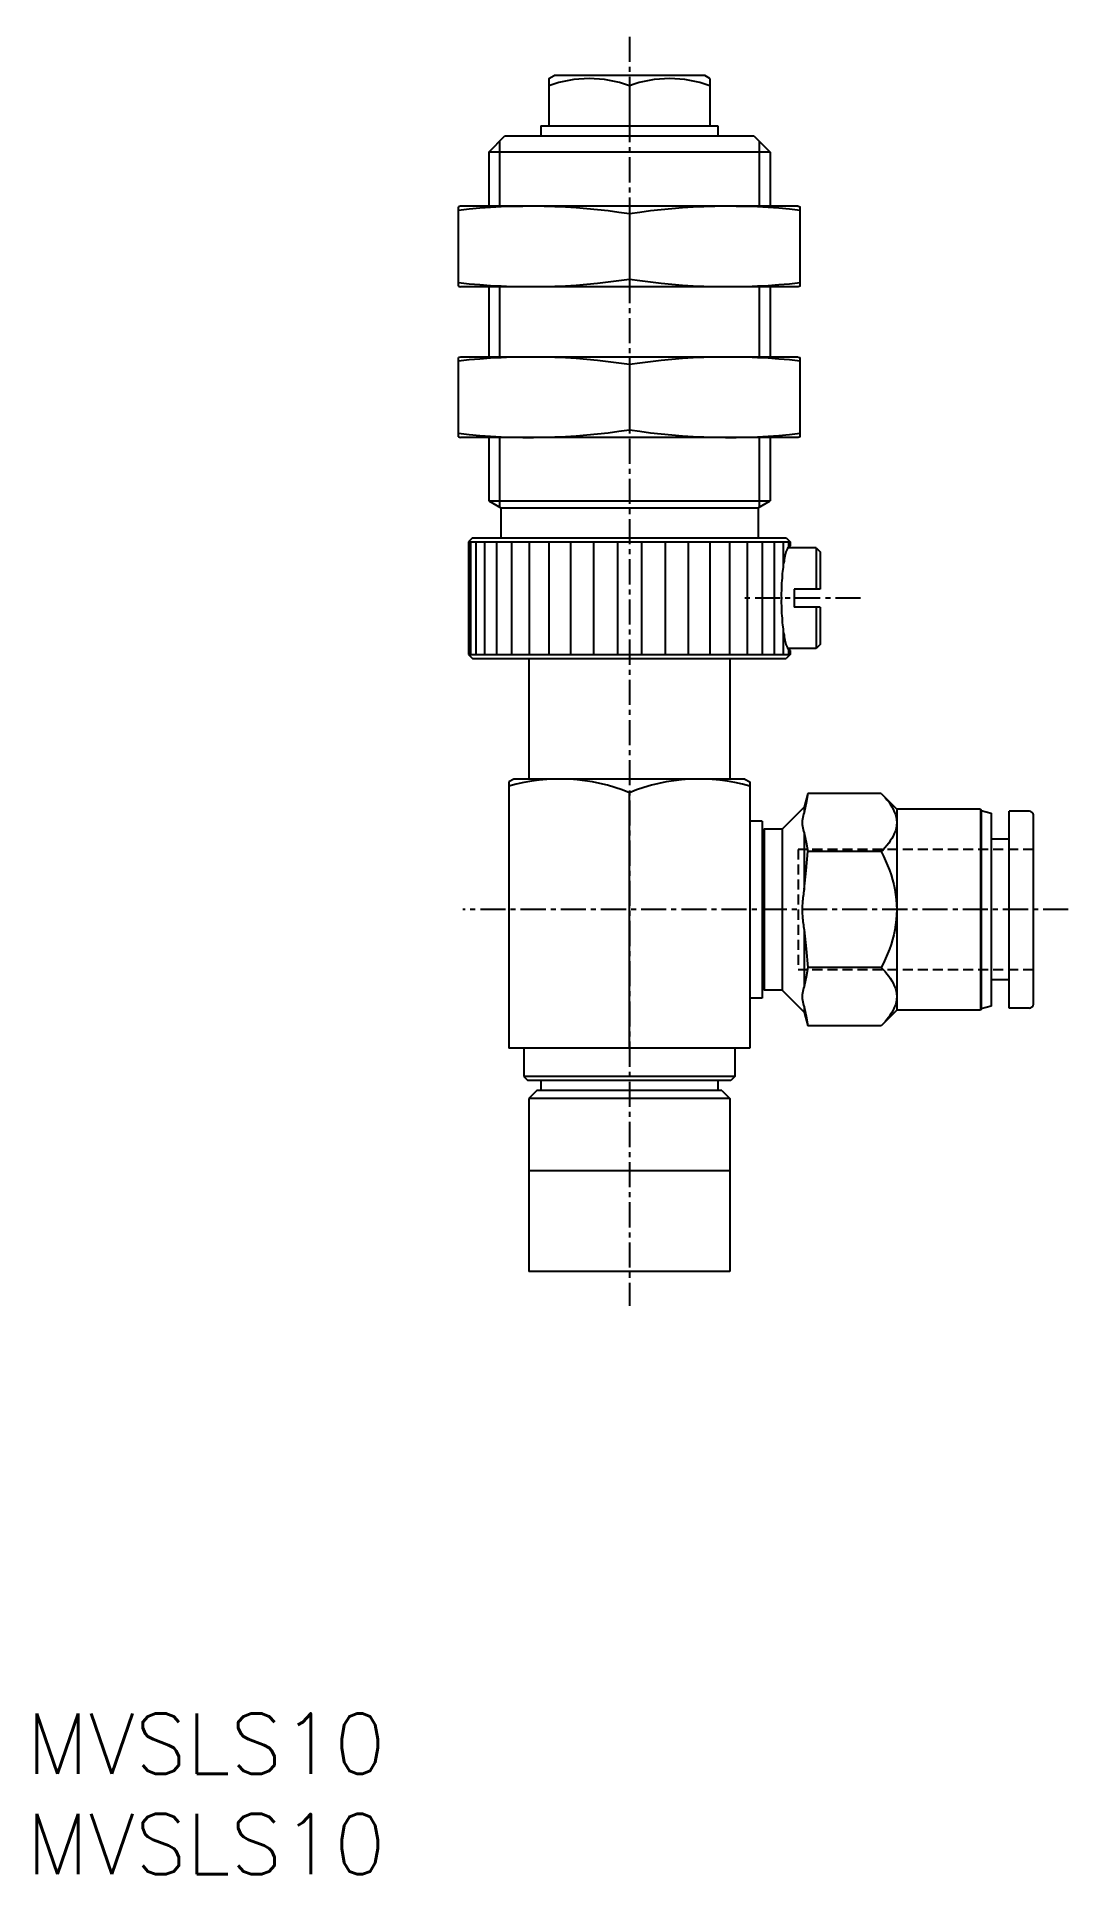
# Model space of a CAD drawing. Extents: x 0.5 to 51.8, y 0 to 91.4.
import ezdxf

# ---------------------------------------------------------------- set-up
doc = ezdxf.new("R2010")
doc.units = 0
doc.linetypes.add('CENTER', pattern=[2, 1.25, -0.25, 0.25, -0.25])
doc.linetypes.add('DASHED', pattern=[0.75, 0.5, -0.25])
doc.layers.get('0').update_dxf_attribs({"linetype": 'CONTINUOUS'})
doc.layers.add('CENTER', color=1, linetype='CENTER')
doc.styles.get("Standard").update_dxf_attribs({"font": 'txt.shx'})

# ---------------------------------------------------------------- blocks, each defined once
blk = doc.blocks.new('*U24')
at = {"color": 7, "linetype": 'CONTINUOUS'}
blk.add_text('MVSLS10', height=3, dxfattribs=at).set_placement((0, 0))
blk = doc.blocks.new('*U25')
at = {"color": 7, "linetype": 'CONTINUOUS'}
blk.add_text('MVSLS10', height=3, dxfattribs=at).set_placement((0, 5))

msp = doc.modelspace()

# ---------------------------------------------------------------- linework, layer by layer
at = {"color": 7, "linetype": 'CONTINUOUS'}
for p, q in [((26, 89.35567), (26.25, 89.5)), ((26, 89.35567), (26, 87)), ((33.75, 89.5), (26.25, 89.5)), ((30, 88.9984), (30, 87)), ((34, 89.35567), (33.75, 89.5)), ((34, 89.35567), (34, 87)), ((25.60001, 87), (25.60001, 86.5)), ((25.60001, 87), (34.39999, 87)), ((34.39999, 87), (34.39999, 86.5)), ((23, 85.69999), (23.80002, 86.5)), ((23.5415, 86.2415), (23.5415, 83)), ((23.80002, 86.5), (36.20001, 86.5)), ((36.19999, 86.49999), (37, 85.69999)), ((36.4585, 86.2415), (36.4585, 83)), ((23, 85.69999), (23, 83)), ((37, 85.69999), (23, 85.69999)), ((37, 85.69999), (37, 83)), ((21.60001, 83), (21.5, 82.97321)), ((21.5, 79.02679), (21.5, 82.97321)), ((38.39999, 83), (21.60001, 83)), ((30, 82.62086), (30, 79.37914)), ((38.39999, 83), (38.5, 82.97321)), ((38.5, 79.02679), (38.5, 82.97321)), ((21.5, 79.02679), (21.60001, 79)), ((38.39999, 79), (21.60001, 79)), ((23, 79), (23, 75.5)), ((23.5415, 79), (23.5415, 75.5)), ((36.4585, 79), (36.4585, 75.5)), ((37, 79), (37, 75.5)), ((38.5, 79.02679), (38.39999, 79)), ((21.6, 75.5), (21.49999, 75.4732)), ((21.5, 71.52679), (21.5, 75.47321)), ((38.39999, 75.5), (21.60001, 75.5)), ((30, 75.12086), (30, 71.87914)), ((38.40001, 75.50001), (38.50001, 75.47322)), ((38.5, 71.52679), (38.5, 75.47321)), ((21.49998, 71.52679), (21.59999, 71.5)), ((38.39999, 71.5), (21.60001, 71.5)), ((23, 71.5), (23, 68.34642)), ((23.5415, 71.5), (23.5415, 68.03378)), ((36.4585, 71.5), (36.4585, 68.03378)), ((37, 71.5), (37, 68.34642)), ((38.5, 71.5268), (38.39999, 71.5)), ((22.99999, 68.34641), (23.59999, 68)), ((23, 68.34641), (37, 68.34641)), ((23.60001, 68), (36.39999, 68)), ((23.60001, 68), (23.60001, 66.5)), ((36.39999, 68), (36.39999, 66.5)), ((36.40001, 68), (37.00001, 68.34641)), ((22.20001, 66.5), (22, 66.3)), ((22, 66.3), (22, 60.7)), ((22, 66.3), (38, 66.3)), ((22.08936, 66.3), (22.08936, 60.7)), ((22.20001, 66.5), (37.79999, 66.5)), ((22.35541, 66.3), (22.35541, 60.7)), ((22.79224, 66.3), (22.79224, 60.7)), ((23.39008, 66.3), (23.39008, 60.7)), ((24.13559, 66.3), (24.13559, 60.7)), ((25.01208, 66.3), (25.01208, 60.7)), ((26, 66.3), (26, 60.7)), ((27.07727, 66.3), (27.07727, 60.7)), ((28.21982, 66.3), (28.21982, 60.7)), ((29.40216, 66.3), (29.40216, 60.7)), ((30.59784, 66.3), (30.59784, 60.7)), ((31.78018, 66.3), (31.78018, 60.7)), ((32.92273, 66.3), (32.92273, 60.7)), ((34, 66.3), (34, 60.7)), ((34.98792, 66.3), (34.98792, 60.7)), ((35.86441, 66.3), (35.86441, 60.7)), ((36.60989, 66.3), (36.60989, 60.7)), ((37.20773, 66.3), (37.20773, 60.7)), ((37.64456, 66.3), (37.64456, 64.99413)), ((37.79999, 66.5), (38, 66.3)), ((39.29999, 66), (37.88071, 66)), ((37.91064, 66.3), (37.91064, 66.04437)), ((38, 66.3), (38, 66.10001)), ((39.29999, 66), (39.29999, 63.95)), ((39.3, 66), (39.5, 65.8)), ((39.5, 65.8), (39.5, 63.95)), ((39.5, 63.95), (38.19998, 63.95)), ((38.19998, 63.95), (38.19998, 63.05)), ((39.5, 63.05), (38.19998, 63.05)), ((39.29999, 63.05), (39.29999, 61)), ((39.5, 63.05), (39.5, 61.2)), ((37.64456, 62.00589), (37.64456, 60.7)), ((22, 60.7), (22.19999, 60.5)), ((22, 60.7), (38, 60.7)), ((22.20001, 60.5), (37.79999, 60.5)), ((25, 60.5), (25, 54.5)), ((35, 60.5), (35, 54.5)), ((38, 60.7), (37.8, 60.50001)), ((39.29999, 61), (37.88071, 61)), ((37.91064, 60.95563), (37.91064, 60.7)), ((38, 60.89999), (38, 60.7)), ((39.49999, 61.20001), (39.3, 61.00001)), ((24, 54.35567), (24, 41.10001)), ((24.25001, 54.5), (24.00001, 54.35567)), ((35.75, 54.5), (24.25, 54.5)), ((35.75001, 54.5), (36, 54.35567)), ((36, 54.35567), (36, 41.10001)), ((30, 41.10001), (30, 53.81976)), ((38.70001, 53.10001), (37.59999, 51.99999)), ((38.88046, 53.77351), (38.69999, 53.1)), ((38.70001, 53.10001), (38.70001, 52.83263)), ((42.52648, 53.77351), (38.88046, 53.77351)), ((42.5265, 53.77351), (43.30001, 53.00001)), ((36.6, 52.40001), (36, 52.40001)), ((36.6, 52.40001), (36.6, 43.60001)), ((43.29998, 53), (43.29998, 43)), ((47.46188, 53), (43.29998, 53)), ((47.46188, 53.00001), (47.5, 52.93398)), ((47.46188, 53), (47.46188, 43)), ((47.49999, 52.93398), (47.49999, 43.06602)), ((47.50002, 52.93398), (48.00002, 52.8)), ((47.99999, 52.8), (47.99999, 43.2)), ((48.90002, 43.10001), (48.90002, 52.90001)), ((49.9, 52.90001), (48.90002, 52.90001)), ((50.1, 43.30001), (50.1, 52.70001)), ((36.7, 52), (36.6, 51.9)), ((37.6, 52), (36.70001, 52)), ((36.70001, 52), (36.70001, 44)), ((37.6, 52), (37.6, 44)), ((38.70001, 51.82764), (38.70001, 49.00499)), ((48.90002, 51.5), (47.99999, 51.5)), ((42.52648, 50.88675), (38.88046, 50.88675)), ((38.70001, 46.99501), (38.70001, 44.17236)), ((42.52648, 45.11325), (38.88046, 45.11325)), ((36.69999, 43.99999), (36.6, 44.09999)), ((37.6, 44), (36.70001, 44)), ((37.6, 44.00001), (38.7, 42.90001)), ((48.90002, 44.5), (47.99999, 44.5)), ((36.6, 43.60001), (36, 43.60001)), ((38.70001, 43.16739), (38.70001, 42.90001)), ((43.3, 43.00001), (42.52649, 42.2265)), ((47.46188, 43), (43.29998, 43)), ((47.5, 43.06602), (47.46189, 43)), ((48.00002, 43.2), (47.50002, 43.06603)), ((49.9, 43.10001), (48.90002, 43.10001)), ((38.70001, 42.90001), (38.88048, 42.22651)), ((42.52648, 42.2265), (38.88046, 42.2265)), ((36, 41.10001), (24, 41.10001)), ((24.75, 41.10001), (24.75, 39.7)), ((35.25, 41.10001), (35.25, 39.7)), ((35.25, 39.7), (24.75, 39.7)), ((24.75, 39.7), (24.95, 39.5)), ((35.04999, 39.5), (24.95001, 39.5)), ((25.60001, 39.5), (25.60001, 39)), ((34.40002, 39.5), (34.40002, 39)), ((35.24999, 39.7), (35.05, 39.5)), ((25.40002, 39.00001), (25, 38.6)), ((35, 38.60001), (25, 38.60001)), ((25, 38.60001), (25, 35)), ((34.60001, 39), (25.40002, 39)), ((34.6, 38.99999), (35, 38.59999)), ((35, 38.60001), (35, 35)), ((25, 35), (25, 30)), ((35, 35), (25, 35)), ((35, 35), (35, 30)), ((35, 30), (25, 30))]:
    msp.add_line(p, q, dxfattribs=at)
at = {"color": 3, "linetype": 'DASHED'}
for p, q in [((38.4, 51), (38.4, 45)), ((50.1, 51), (38.4, 51)), ((50.1, 45), (38.4, 45))]:
    msp.add_line(p, q, dxfattribs=at)
at = {"color": 7, "linetype": 'CONTINUOUS'}
for points in [[(38, 66.1, 0.04912685), (37.91527, 66.05004, 0.04912685), (37.83381, 65.90209, 0.04912685), (37.75872, 65.66182, 0.04912685), (37.69291, 65.33848, 0.04912685), (37.6389, 64.94448, 0.04912685), (37.59877, 64.49498, 0.04912685), (37.57406, 64.00723, 0.04912685), (37.56571, 63.5, 0.04912685), (37.57406, 62.99277, 0.04912685), (37.59877, 62.50502, 0.04912685), (37.6389, 62.05552, 0.04912685), (37.69291, 61.66152, 0.04912685), (37.75872, 61.33818, 0.04912685), (37.83381, 61.09791, 0.04912685), (37.91527, 60.94996, 0.04912685), (38, 60.9, -1)], [(42.52648, 53.77351, -0.10330476), (43.18213, 52.87415, -0.21660952), (43.18217, 51.7862, -0.10332424), (42.52648, 50.88675)], [(38.70001, 52.83263, 0.06045502), (38.61192, 52.50174, 0.06941774), (38.61189, 52.1587, 0.06048889), (38.70001, 51.82764)], [(42.52648, 50.88675, -0.07601599), (43.20393, 49.0001, -0.09602166), (43.20401, 47.00033, -0.07603511), (42.52648, 45.11325)], [(38.70001, 49.00499, 0.03237603), (38.61134, 48.33728, 0.03360084), (38.61133, 47.66286, 0.03238263), (38.70001, 46.99501)], [(42.52648, 45.11325, -0.10330441), (43.18213, 44.21389, -0.21660915), (43.18217, 43.12596, -0.10332459), (42.52648, 42.2265)], [(38.70001, 44.17236, 0.06045546), (38.61192, 43.84148, 0.06941697), (38.61189, 43.49846, 0.06048938), (38.70001, 43.16739)]]:
    msp.add_lwpolyline(points, format="xyb", dxfattribs=at)
for points in [[(38.88046, 53.77351), (38.79023, 53.30307), (38.70001, 52.83263)], [(38.70001, 51.82764), (38.79023, 51.35719), (38.88046, 50.88675)], [(38.70001, 49.00499), (38.79023, 49.94587), (38.88046, 50.88675)], [(38.70001, 46.99501), (38.79023, 46.05413), (38.88046, 45.11325)], [(38.88046, 45.11325), (38.79023, 44.64281), (38.70001, 44.17236)], [(38.70001, 43.16739), (38.79023, 42.69695), (38.88046, 42.2265)]]:
    msp.add_lwpolyline(points, dxfattribs=at)
for centre, radius, start, end in [((28, 83.57895), 5.77671, 69.743846, 110.25615), ((32, 83.57895), 5.77671, 69.743848, 110.25615), ((25.09253, 51.04962), 31.95038, 81.164572, 96.456027), ((34.90747, 51.04962), 31.95038, 83.543978, 98.835433), ((25.09253, 110.95039), 31.95038, 263.54397, 278.83543), ((34.90747, 110.95039), 31.95038, 261.16457, 276.45603), ((25.09253, 43.54962), 31.95038, 81.164572, 96.456027), ((34.90747, 43.54962), 31.95038, 83.543978, 98.835433), ((25.09253, 103.45039), 31.95038, 263.54397, 278.83543), ((34.90747, 103.45039), 31.95038, 261.16457, 276.45603), ((26.53589, 45.33942), 9.16059, 67.780687, 106.07093), ((33.46411, 45.33942), 9.16059, 73.929071, 112.21931), ((49.9, 52.70001), 0.2, 0, 90), ((49.9, 43.30001), 0.2, 270, 0)]:
    msp.add_arc(centre, radius, start, end, dxfattribs=at)
at = {"layer": 'CENTER', "color": 1, "linetype": 'CENTER'}
for p, q in [((30, 91.43639), (30, 28.27776)), ((41.5, 63.5), (35.5657, 63.5)), ((51.83499, 48), (21.71746, 48))]:
    msp.add_line(p, q, dxfattribs=at)

# ---------------------------------------------------------------- block references
at = {"color": 7, "linetype": 'CONTINUOUS'}
for name in ['*U25', '*U24']:
    msp.add_blockref(name, (0, 0), dxfattribs=at)

doc.saveas('drawing.dxf')
